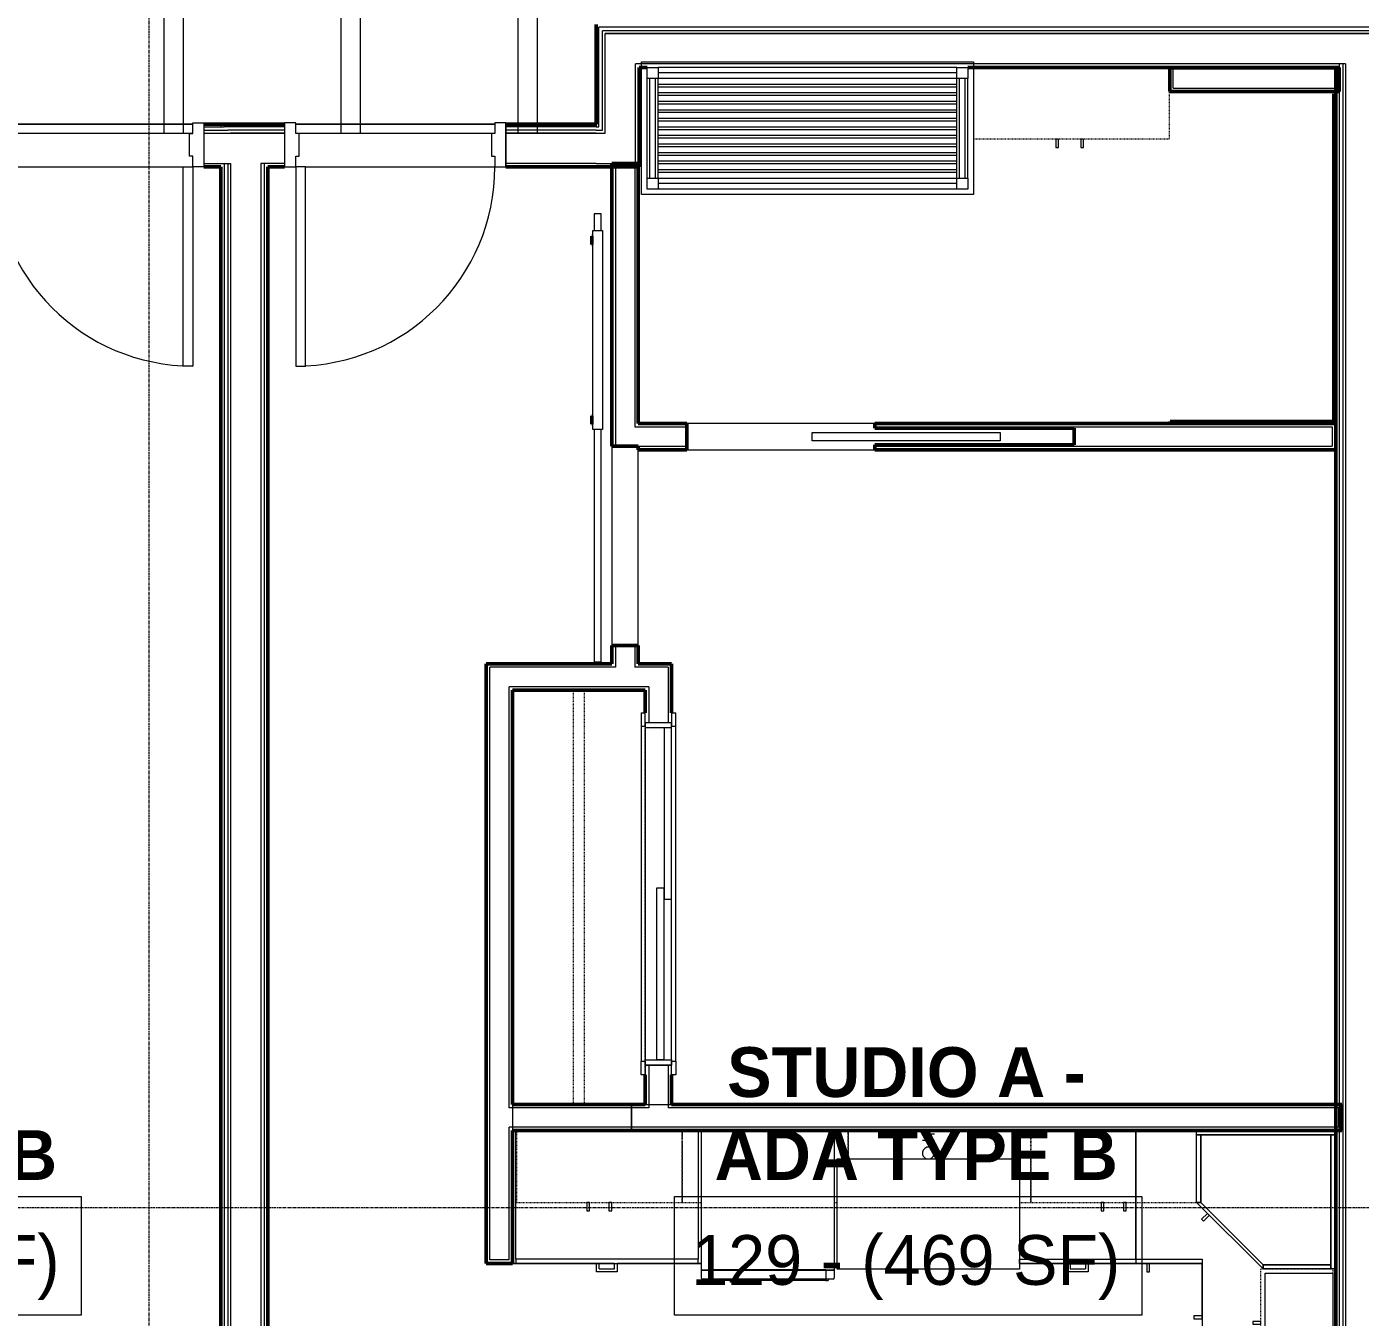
# Model space of a CAD drawing. Header units: inches. Extents: x -4218 to -1830, y 9767 to 12426.
# Drawn here: x -3176.5 to -2935.3, y 10147.4 to 10380.8 of the extents above; entities that cross this region are included whole.
import ezdxf

# ---------------------------------------------------------------- set-up
doc = ezdxf.new("R2010")
doc.units = ezdxf.units.IN
doc.header["$MEASUREMENT"] = 0
doc.linetypes.add('Dash', pattern=[0.25, 0.125, -0.125])
doc.linetypes.add('Grid Line 1_2_', pattern=[0.875, 0.5, -0.125, 0.125, -0.125])
for name, color, linetype, lineweight in [('0-1', 7, 'Continuous', 5), ('0-2', 10, 'Continuous', 9), ('A-AREA-IDEN', 2, 'Continuous', 9), ('A-DOOR-1', 10, 'Continuous', 9), ('A-DOOR-2', 50, 'Continuous', 20), ('A-DOOR-3', 7, 'Continuous', 50), ('A-DOOR-FRAM-1', 10, 'Continuous', 9), ('A-DOOR-FRAM-3', 50, 'Continuous', 20), ('A-FLOR-4', 192, 'Continuous', 9), ('A-WALL-1', 7, 'Continuous', 50), ('A-WALL-2', 250, 'Continuous', 13), ('A-WALL-3', 10, 'Continuous', 9), ('A-WALL-4', 252, 'Continuous', 9), ('A-WALL-5', 253, 'Continuous', 9), ('A-WALL-6', 254, 'Continuous', 9), ('A-WALL-7', 113, 'Continuous', 9), ('I-WALL-1', 7, 'Continuous', 50), ('I-WALL-2', 10, 'Continuous', 9), ('I-WALL-3', 252, 'Continuous', 9), ('I-WALL-4', 253, 'Continuous', 9), ('P-SANR-FIXT-1', 10, 'Continuous', 9), ('P-SANR-FIXT-2', 252, 'Continuous', 9), ('Q-CASE', 31, 'Continuous', 9), ('Q-CASE-1', 252, 'Continuous', 9), ('Q-CASE-2', 10, 'Continuous', 9), ('Q-CASE-3', 253, 'Continuous', 9), ('Q-CASE-4', 252, 'Dash', 9), ('Q-CASE-5', 10, 'Dash', 9), ('Q-CASE-6', 254, 'Dash', 9), ('Q-CASE-7', 253, 'Dash', 9), ('Q-CASE-8', 254, 'Continuous', 9), ('Q-CASE-HDLN-1', 10, 'Dash', 9), ('Q-CASE-HDLN-2', 252, 'Dash', 9), ('Q-CASE-HDLN-3', 253, 'Dash', 9), ('Q-SPCQ-1', 10, 'Continuous', 9), ('S-BEAM', 12, 'Continuous', 9), ('S-GRID-1', 1, 'Grid Line 1_2_', 9)]:
    doc.layers.add(name, color=color, linetype=linetype, lineweight=lineweight)
doc.styles.add('Century Gothic', font='ufonts.com_century-gothic.ttf', dxfattribs={"height": 9})
doc.styles.add('Century Gothic_B', font='GOTHICB.TTF', dxfattribs={"height": 9})

# ---------------------------------------------------------------- blocks, each defined once
blk = doc.blocks.new('SLIDING - FLUSH - 5-0 x 6-8-3203585-BACKGROUND - RCP - 1ST FLOOR')
at = {"layer": 'A-DOOR-1'}
for p, q in [((-32.75, 2.25), (-32.75, 3)), ((-30.25, 3), (-32.75, 3)), ((30.25, 3), (-30.25, 3)), ((-30.25, 3), (-30.25, 2.25)), ((30.25, 2.25), (30.25, 3)), ((30.25, 3), (32.75, 3)), ((32.75, 3), (32.75, 2.25)), ((-32.75, 2.25), (-30.25, 2.25)), ((1, 2.25), (-30, 2.25)), ((-30, 2.25), (-30, 0.88)), ((-30, 0.88), (1, 0.88)), ((30, 0.88), (-1, 0.88)), ((-1, 0.88), (-1, -0.5)), ((1, 2.25), (1, 0.88)), ((30, 0.88), (30, -0.5)), ((32.75, 2.25), (30.25, 2.25)), ((-1, -0.5), (30, -0.5)), ((-32.75, -3.25), (-32.75, -2.5)), ((-30.25, -2.5), (-32.75, -2.5)), ((-32.75, -3.25), (-30.25, -3.25)), ((-30.25, -2.5), (-30.25, -3.25)), ((-30.25, -3.25), (30.25, -3.25)), ((30.25, -2.5), (32.75, -2.5)), ((30.25, -3.25), (30.25, -2.5)), ((32.75, -3.25), (30.25, -3.25)), ((32.75, -2.5), (32.75, -3.25))]:
    blk.add_line(p, q, dxfattribs=at)
at = {"layer": 'A-DOOR-FRAM-1'}
for p, q in [((-30, 2.25), (-31, 2.25)), ((-31, -2.5), (-31, 2.25)), ((-30, 2.25), (-30, -2.5)), ((30, 2.25), (1, 2.25)), ((30, -2.5), (30, 2.25)), ((30, 2.25), (31, 2.25)), ((31, 2.25), (31, -2.5)), ((-31, -2.5), (-30, -2.5)), ((-30, -2.5), (30, -2.5)), ((31, -2.5), (30, -2.5))]:
    blk.add_line(p, q, dxfattribs=at)
blk = doc.blocks.new('BARN - FLUSH - 3-0 x 7-0 BARN DOOR-2961666-BACKGROUND - RCP - 1ST FLOOR')
at = {"layer": 'A-DOOR-1'}
for p, q in [((-57, -4.32), (-60, -4.32)), ((-60, -4.32), (-60, -4.95)), ((-57, -5.82), (-57, -4.07)), ((-57, -4.07), (-21, -4.07)), ((-21, -4.07), (-21, -5.82)), ((21, -4.32), (-21, -4.32)), ((21, -4.95), (21, -4.32)), ((-60, -4.95), (-60, -5.57)), ((-60, -5.57), (-57, -5.57)), ((-21, -5.82), (-57, -5.82)), ((-21, -5.57), (21, -5.57)), ((21, -5.57), (21, -4.95))]:
    blk.add_line(p, q, dxfattribs=at)
at = {"layer": 'A-DOOR-3'}
for p, q in [((-56, -6), (-56, -5.82)), ((-54.5, -6), (-56, -6)), ((-54.5, -5.82), (-54.5, -6)), ((-23.5, -6), (-23.5, -5.82)), ((-22, -6), (-23.5, -6)), ((-22, -5.82), (-22, -6))]:
    blk.add_line(p, q, dxfattribs=at)
blk = doc.blocks.new('OD_CW_Closet - OD_CW_Closet-2503595-BACKGROUND - RCP - 1ST FLOOR')
at = {"layer": 'Q-CASE-HDLN-1'}
for p, q in [((0.74, 13), (75.64, 13)), ((0.74, 11), (75.64, 11)), ((8.8, 0), (68.8, 0))]:
    blk.add_line(p, q, dxfattribs=at)
at = {"layer": 'Q-CASE-HDLN-2'}
for p, q in [((75.64, 24), (0.74, 24)), ((0.74, 24), (0.74, 0)), ((75.64, 0), (75.64, 24)), ((0.74, 0), (6.05, 0)), ((71.55, 0), (75.64, 0))]:
    blk.add_line(p, q, dxfattribs=at)
at = {"layer": 'Q-CASE-HDLN-3'}
for p, q in [((6.05, 0), (7.8, 0)), ((69.8, 0), (71.55, 0))]:
    blk.add_line(p, q, dxfattribs=at)
blk = doc.blocks.new('POCKET - FLUSH - 2-10 x 6-8-2882530-BACKGROUND - RCP - 1ST FLOOR')
at = {"layer": 'A-DOOR-2'}
for p, q in [((-39.67, -0.75), (-39.67, 0.75)), ((-39.67, 0.75), (-5.67, 0.75)), ((-5.67, 0.75), (-5.67, -0.75)), ((-5.67, -0.75), (-39.67, -0.75))]:
    blk.add_line(p, q, dxfattribs=at)
blk = doc.blocks.new('300 Series Wall Hung Cabinet_302 - 33_ X 21_-2750688-BACKGROUND - RCP - 1ST FLOOR')
at = {"layer": 'Q-CASE-4'}
for p, q in [((-16.5, -2.75), (-16.5, -7.47)), ((16.5, -7.36), (16.5, -2.75)), ((16.5, -15.38), (16.5, -7.39)), ((14.5, -15.38), (16.5, -15.38))]:
    blk.add_line(p, q, dxfattribs=at)
at = {"layer": 'Q-CASE-6'}
blk.add_line((16.5, -2.38), (-16.5, -2.38), dxfattribs=at)
at = {"layer": 'Q-CASE-7'}
for p, q in [((-16.5, -2.38), (-16.5, -2.75)), ((16.5, -2.75), (16.5, -2.38))]:
    blk.add_line(p, q, dxfattribs=at)
blk = doc.blocks.new('Base Cabinet 4 Drawer 254 - Base Cabinet 4 Drawer 254 21_-2569778-BACKGROUND - RCP - 1ST FLOOR')
at = {"layer": 'Q-CASE-2'}
for p, q in [((-1.14, 24), (-1.14, 25.5)), ((-1.14, 25.5), (2.61, 25.5)), ((2.11, 25), (-0.64, 25)), ((-0.64, 24), (-0.64, 25)), ((2.11, 24), (2.11, 25)), ((2.61, 25.5), (2.61, 24)), ((-9.76, 24), (11.24, 24)), ((-9.76, 23.25), (-9.76, 24)), ((11.24, 23.25), (-9.76, 23.25)), ((-9.76, 23.25), (-9.76, 0)), ((-1.14, 24), (-0.64, 24)), ((2.61, 24), (2.11, 24)), ((11.24, 24), (11.24, 23.25)), ((11.24, 0), (11.24, 23.25)), ((-9.76, 0), (11.24, 0))]:
    blk.add_line(p, q, dxfattribs=at)
blk = doc.blocks.new('308 - 308 x 27_-2727438-BACKGROUND - RCP - 1ST FLOOR')
at = {"layer": 'Q-CASE'}
for p, q in [((0, -27.38), (-12, -15.38)), ((-12, -15.38), (-11.25, -15.38)), ((-11.25, -15.38), (0, -26.63)), ((0, -26.63), (0, -27.38))]:
    blk.add_line(p, q, dxfattribs=at)
at = {"layer": 'Q-CASE-1'}
for p, q in [((-12, -3.13), (-12, -2.75)), ((-12, -4.64), (-12, -3.13)), ((-12, -3.13), (-11.25, -3.13)), ((12.62, -3.13), (-12, -3.13)), ((-12, -15.38), (-12, -4.72)), ((-11.25, -4.57), (-11.25, -3.13)), ((-11.25, -3.13), (12.25, -3.13)), ((-11.25, -3.13), (-11.25, -4.57)), ((-11.25, -15.38), (-11.25, -4.65)), ((-11.25, -4.65), (-11.25, -15.38)), ((12.25, -3.13), (12.25, -26.63)), ((12.25, -27.38), (12.25, -3.13)), ((12.25, -3.13), (12.62, -3.13)), ((-11.25, -15.38), (-12, -15.38)), ((0, -26.63), (-11.25, -15.38)), ((-10.05, -17.33), (-11.11, -18.39)), ((-11.11, -18.39), (-10.76, -18.73)), ((-10.76, -18.73), (-9.7, -17.67)), ((12.25, -26.63), (0, -26.63)), ((0, -27.38), (0, -26.63)), ((0, -26.63), (12.25, -26.63)), ((12.25, -27.38), (0, -27.38)), ((12.25, -26.63), (12.25, -27.38)), ((12.62, -27.38), (12.25, -27.38))]:
    blk.add_line(p, q, dxfattribs=at)
at = {"layer": 'Q-CASE-3'}
for p, q in [((-12, -2.75), (-12, -2.38)), ((13, -2.38), (13, -3.13)), ((12.62, -3.13), (13, -3.13)), ((13, -3.13), (12.62, -3.13)), ((13, -3.13), (13, -27.38)), ((13, -27.38), (12.62, -27.38))]:
    blk.add_line(p, q, dxfattribs=at)
at = {"layer": 'Q-CASE-8'}
blk.add_line((-12, -2.38), (13, -2.38), dxfattribs=at)
blk = doc.blocks.new('300 Series Wall Hung Cabinet_301 - 12_ x 27_-2528054-BACKGROUND - RCP - 1ST FLOOR')
at = {"layer": 'Q-CASE-1'}
for p, q in [((-3.51, 14.69), (-4, 14.69)), ((-4, 14.69), (-4, 13.19)), ((-3.51, 13.19), (-3.51, 14.69)), ((-5.25, 0.19), (-5.25, 12.44)), ((-5.25, 12.44), (5.25, 12.44)), ((-4, 13.19), (-3.51, 13.19)), ((5.25, 12.44), (5.25, 0.19))]:
    blk.add_line(p, q, dxfattribs=at)
at = {"layer": 'Q-CASE-3'}
blk.add_line((5.25, 0.19), (-5.25, 0.19), dxfattribs=at)
at = {"layer": 'Q-CASE-4'}
for p, q in [((-6, 0.19), (-6, 13.19)), ((-6, 13.19), (6, 13.19)), ((6, 13.19), (6, 0.19))]:
    blk.add_line(p, q, dxfattribs=at)
at = {"layer": 'Q-CASE-7'}
blk.add_line((6, 0.19), (-6, 0.19), dxfattribs=at)
blk = doc.blocks.new('Base Cabinet 3 Drawer 230 - Base Cabinet 3 Drawer 230 33_-2568065-BACKGROUND - RCP - 1ST FLOOR')
at = {"layer": 'Q-CASE-2'}
for p, q in [((-15.76, -23.25), (-15.76, 0)), ((-15.76, 0), (17.24, 0)), ((17.24, 0), (17.24, -23.25)), ((-15.76, -23.25), (-15.76, -24)), ((17.24, -23.25), (-15.76, -23.25)), ((-15.76, -24), (17.24, -24)), ((-0.64, -24), (-1.14, -24)), ((-1.14, -25.5), (-1.14, -24)), ((-0.64, -25), (-0.64, -24)), ((2.11, -25), (2.11, -24)), ((2.11, -24), (2.61, -24)), ((2.61, -24), (2.61, -25.5)), ((17.24, -24), (17.24, -23.25)), ((2.61, -25.5), (-1.14, -25.5)), ((-0.64, -25), (2.11, -25))]:
    blk.add_line(p, q, dxfattribs=at)
blk = doc.blocks.new('Base Cabinet Corner 197 - Base Cabinet Corner 197-2569781-BACKGROUND - RCP - 1ST FLOOR')
at = {"layer": 'Q-CASE-2'}
for p, q in [((0.74, 36), (-23.26, 36)), ((-23.26, 36), (-23.26, 0)), ((0.73, 34), (0.73, 33.51)), ((2.23, 34), (0.73, 34)), ((0.74, 23.25), (0.74, 36)), ((0.74, 24), (0.74, 36)), ((2.23, 33.51), (2.23, 34)), ((0.73, 33.51), (2.23, 33.51)), ((10.73, 25.5), (10.24, 25.5)), ((10.24, 25.5), (10.24, 24)), ((10.73, 24), (10.73, 25.5)), ((12.74, 24), (0.74, 24)), ((0.74, 23.25), (0.74, 24)), ((12.74, 23.25), (0.74, 23.25)), ((10.24, 24), (10.73, 24)), ((12.74, 0), (12.74, 24)), ((-23.26, 0), (12.74, 0))]:
    blk.add_line(p, q, dxfattribs=at)
blk = doc.blocks.new('kitchen_faucet_14143 - kitchen_faucet_14143-V64-BACKGROUND - RCP - 1ST FLOOR')
at = {"layer": 'P-SANR-FIXT-2'}
for p, q in [((2.26, 0.77), (2.26, 1.08)), ((2.26, 0), (2.26, 0.77)), ((2.34, 1.08), (2.34, 1.05)), ((2.34, 1.05), (2.34, 0.54)), ((2.34, 0.54), (2.34, -0.54)), ((3.44, 0.94), (3.44, 1.08)), ((3.44, -0.28), (3.44, 0.94)), ((2.26, -0.77), (2.26, 0)), ((2.26, -1.08), (2.26, -0.77)), ((2.34, -0.54), (2.34, -0.77)), ((2.34, -0.77), (2.34, -1.08)), ((3.44, -1.08), (3.44, -0.28))]:
    blk.add_line(p, q, dxfattribs=at)
at = {"layer": 'P-SANR-FIXT-2', "flags": 128}
blk.add_lwpolyline([(-1.04, 0.64), (-1, 0.62), (-0.96, 0.61), (-0.92, 0.6)], dxfattribs=at)
at = {"layer": 'P-SANR-FIXT-2'}
for start, end in [(120, 164.2961), (105, 120), (15, 105), (0, 15), (345, 0), (195.7039, 345)]:
    blk.add_arc((0, 0), 1.08, start, end, dxfattribs=at)
blk = doc.blocks.new('Stainless Steel Farmhous Kitchen Sink - Stainless Steel Farmhous Kitchen Sink-V57-BACKGROUND - RCP - 1ST FLOOR')
at = {"layer": 'P-SANR-FIXT-1'}
for p, q in [((-33, 22.2), (0, 22.2)), ((-33, 2.25), (-33, 22.2)), ((0, 22.2), (0, 2.25)), ((0, 2.25), (-33, 2.25))]:
    blk.add_line(p, q, dxfattribs=at)
blk = doc.blocks.new('300 Series Wall Hung Cabinet_302 - 30_ X 27_-2569782-BACKGROUND - RCP - 1ST FLOOR')
at = {"layer": 'Q-CASE-1'}
for p, q in [((-1.76, -15.38), (-2.25, -15.38)), ((-2.25, -15.38), (-2.25, -16.87)), ((-2.25, -16.87), (-1.76, -16.87)), ((-1.76, -16.87), (-1.76, -15.38)), ((2.24, -15.38), (1.75, -15.38)), ((1.75, -15.38), (1.75, -16.87)), ((1.75, -16.87), (2.24, -16.87)), ((2.24, -16.87), (2.24, -15.38))]:
    blk.add_line(p, q, dxfattribs=at)
at = {"layer": 'Q-CASE-4'}
for p, q in [((-15, -2.75), (-15, -7.36)), ((15, -4.64), (15, -2.75)), ((15, -15.38), (15, -4.72)), ((-15, -7.39), (-15, -15.38)), ((-15, -15.38), (15, -15.38))]:
    blk.add_line(p, q, dxfattribs=at)
at = {"layer": 'Q-CASE-6'}
blk.add_line((15, -2.38), (-15, -2.38), dxfattribs=at)
at = {"layer": 'Q-CASE-7'}
for p, q in [((-15, -2.38), (-15, -2.75)), ((15, -2.75), (15, -2.38))]:
    blk.add_line(p, q, dxfattribs=at)
blk = doc.blocks.new('300 Series Wall Hung Cabinet_302 - 30_ X 27_-V65-BACKGROUND - RCP - 1ST FLOOR')
at = {"layer": 'Q-CASE-4'}
for p, q in [((-15, -2.75), (-15, -5.08)), ((15, -7.47), (15, -2.75)), ((-15, -5.13), (-15, -15.38)), ((-15, -15.38), (-11.52, -15.38)), ((12.48, -15.38), (13, -15.38))]:
    blk.add_line(p, q, dxfattribs=at)
at = {"layer": 'Q-CASE-6'}
for p, q in [((-11.52, -2.38), (-15, -2.38)), ((15, -2.38), (12.48, -2.38))]:
    blk.add_line(p, q, dxfattribs=at)
at = {"layer": 'Q-CASE-7'}
for p, q in [((-15, -2.38), (-15, -2.75)), ((15, -2.75), (15, -2.38))]:
    blk.add_line(p, q, dxfattribs=at)
blk = doc.blocks.new('300 Series Wall Hung Cabinet_302 - 30_ X 27_-V66-BACKGROUND - RCP - 1ST FLOOR')
at = {"layer": 'Q-CASE-1'}
for p, q in [((-1.76, -15.38), (-2.25, -15.38)), ((-2.25, -15.38), (-2.25, -16.87)), ((-2.25, -16.87), (-1.76, -16.87)), ((-1.76, -16.87), (-1.76, -15.38)), ((2.24, -15.38), (1.75, -15.38)), ((1.75, -15.38), (1.75, -16.87)), ((1.75, -16.87), (2.24, -16.87)), ((2.24, -16.87), (2.24, -15.38))]:
    blk.add_line(p, q, dxfattribs=at)
at = {"layer": 'Q-CASE-4'}
for p, q in [((-15, -2.75), (-15, -15.38)), ((15, -5.08), (15, -2.75)), ((15, -15.38), (15, -5.13)), ((-15, -15.38), (15, -15.38))]:
    blk.add_line(p, q, dxfattribs=at)
at = {"layer": 'Q-CASE-6'}
blk.add_line((15, -2.38), (-15, -2.38), dxfattribs=at)
at = {"layer": 'Q-CASE-7'}
for p, q in [((-15, -2.38), (-15, -2.44)), ((15, -2.75), (15, -2.38)), ((-15, -2.44), (-15, -2.75))]:
    blk.add_line(p, q, dxfattribs=at)
blk = doc.blocks.new('Bath Vanity - Bath Vanity 60_-V102-BACKGROUND - RCP - 1ST FLOOR')
at = {"layer": 'Q-CASE-1'}
for p, q in [((-29.26, 0), (-29.26, 1)), ((30.74, 1), (30.74, 0.38)), ((30.74, 0.38), (30.74, 0)), ((30.74, 0), (-29.26, 0))]:
    blk.add_line(p, q, dxfattribs=at)
at = {"layer": 'Q-CASE-2'}
for p, q in [((-29.26, 1), (-29.26, 24)), ((-29.26, 24), (30.74, 24)), ((-28.26, 21), (-28.26, 23)), ((-28.26, 23), (-26.26, 23)), ((-26.26, 23), (27.74, 23)), ((-26.26, 23), (-26.26, 21)), ((-26.26, 22), (27.74, 22)), ((27.74, 21), (27.74, 23)), ((27.74, 23), (29.74, 23)), ((29.74, 23), (29.74, 21)), ((30.74, 24), (30.74, 1)), ((-28.26, 21), (-28.26, 3)), ((-26.26, 21), (-28.26, 21)), ((-27.76, 21), (-27.76, 3)), ((-26.76, 21), (-26.76, 3)), ((27.74, 21), (-26.26, 21)), ((-26.26, 21), (-26.26, 3)), ((-26.26, 20), (27.74, 20)), ((27.74, 19.45), (-26.26, 19.45)), ((27.74, 21), (27.74, 3)), ((29.74, 21), (27.74, 21)), ((28.24, 21), (28.24, 3)), ((29.24, 21), (29.24, 3)), ((29.74, 21), (29.74, 3)), ((-26.26, 18.45), (27.74, 18.45)), ((27.74, 17.91), (-26.26, 17.91)), ((-26.26, 16.91), (27.74, 16.91)), ((27.74, 16.36), (-26.26, 16.36)), ((-26.26, 15.36), (27.74, 15.36)), ((27.74, 14.82), (-26.26, 14.82)), ((-26.26, 13.82), (27.74, 13.82)), ((27.74, 13.27), (-26.26, 13.27)), ((-26.26, 12.27), (27.74, 12.27)), ((27.74, 11.73), (-26.26, 11.73)), ((-26.26, 10.73), (27.74, 10.73)), ((27.74, 10.18), (-26.26, 10.18)), ((-26.26, 9.18), (27.74, 9.18)), ((27.74, 8.64), (-26.26, 8.64)), ((-26.26, 7.64), (27.74, 7.64)), ((27.74, 7.09), (-26.26, 7.09)), ((-26.26, 6.09), (27.74, 6.09)), ((27.74, 5.55), (-26.26, 5.55)), ((-28.26, 1), (-28.26, 3)), ((-28.26, 3), (-26.26, 3)), ((-26.26, 4.55), (27.74, 4.55)), ((27.74, 4), (-26.26, 4)), ((-26.26, 3), (27.74, 3)), ((-26.26, 3), (-26.26, 1)), ((27.74, 1), (27.74, 3)), ((27.74, 3), (29.74, 3)), ((29.74, 3), (29.74, 1)), ((-26.26, 1), (-28.26, 1)), ((-26.26, 2), (27.74, 2)), ((-26.26, 1), (27.74, 1)), ((29.74, 1), (27.74, 1))]:
    blk.add_line(p, q, dxfattribs=at)
blk = doc.blocks.new('300 Series Wall Hung Cabinet_326 - 36_-V97-BACKGROUND - RCP - 1ST FLOOR')
at = {"layer": 'Q-CASE-2'}
for p, q in [((-2.01, 14.69), (-2.5, 14.69)), ((-2.5, 14.69), (-2.5, 13.19)), ((-2.01, 13.19), (-2.01, 14.69)), ((2.49, 14.69), (2, 14.69)), ((2, 14.69), (2, 13.19)), ((2.49, 13.19), (2.49, 14.69)), ((-2.5, 13.19), (-2.01, 13.19)), ((2, 13.19), (2.49, 13.19))]:
    blk.add_line(p, q, dxfattribs=at)
at = {"layer": 'Q-CASE-4'}
blk.add_line((17.37, 0.19), (-18, 0.19), dxfattribs=at)
at = {"layer": 'Q-CASE-5'}
for p, q in [((-18, 0.19), (-18, 13.19)), ((-18, 13.19), (17.37, 13.19))]:
    blk.add_line(p, q, dxfattribs=at)
blk = doc.blocks.new('CTR - 1st Phase - Unit Layouts_rvt-1-BACKGROUND - RCP - 1ST FLOOR')
at = {"layer": 'A-WALL-1'}
for p, q in [((-2969.77, 10373.16), (-2969.77, 10373.41)), ((-2969.77, 10373.41), (-2939.15, 10373.41)), ((-2939.15, 10373.41), (-2939.15, 10373.16)), ((-2969.77, 10369.66), (-2969.77, 10373.16)), ((-2939.15, 10373.16), (-2939.15, 10369.66)), ((-2969.77, 10369.04), (-2969.77, 10369.66)), ((-2939.15, 10369.04), (-2969.77, 10369.04)), ((-2940.11, 10369.04), (-2939.74, 10369.04)), ((-2940.11, 10309.41), (-2940.11, 10368.66)), ((-2939.74, 10369.04), (-2939.74, 10309.04)), ((-2939.15, 10369.66), (-2939.15, 10369.04)), ((-3070.65, 10304.91), (-3070.65, 10356.04)), ((-3070.65, 10356.04), (-3070.03, 10356.04)), ((-3070.03, 10356.04), (-3066.53, 10356.04)), ((-3066.53, 10356.04), (-3065.9, 10356.04)), ((-3065.9, 10356.04), (-3065.9, 10309.04)), ((-3065.9, 10309.04), (-3057.1, 10309.04)), ((-3057.1, 10309.04), (-3057.1, 10304.29)), ((-3023.1, 10308.16), (-3023.1, 10309.04)), ((-3023.1, 10309.04), (-2939.77, 10309.04)), ((-2987.1, 10308.16), (-3023.1, 10308.16)), ((-2987.1, 10305.16), (-2987.1, 10308.16)), ((-2969.74, 10309.41), (-2940.11, 10309.41)), ((-2969.74, 10309.04), (-2969.74, 10309.41)), ((-2940.11, 10309.04), (-2969.74, 10309.04)), ((-2939.74, 10309.04), (-2940.11, 10309.04)), ((-2939.77, 10309.04), (-2939.77, 10308.41)), ((-2939.77, 10308.41), (-2939.77, 10304.91)), ((-3065.9, 10304.91), (-3070.65, 10304.91)), ((-3065.9, 10304.29), (-3065.9, 10304.91)), ((-3057.1, 10304.29), (-3065.9, 10304.29)), ((-3023.1, 10304.29), (-3023.1, 10305.16)), ((-3023.1, 10305.16), (-2987.1, 10305.16)), ((-2939.77, 10304.29), (-3023.1, 10304.29)), ((-2939.77, 10304.91), (-2939.77, 10304.29)), ((-3070.65, 10265.57), (-3070.65, 10268.91)), ((-3070.65, 10268.91), (-3065.9, 10268.91)), ((-3065.9, 10268.91), (-3065.9, 10265.57)), ((-3093.36, 10157.16), (-3093.36, 10265.57)), ((-3093.36, 10265.57), (-3092.74, 10265.57)), ((-3092.74, 10265.57), (-3088.61, 10265.57)), ((-3088.61, 10265.57), (-3070.65, 10265.57)), ((-3065.9, 10265.57), (-3064.61, 10265.57)), ((-3064.61, 10265.57), (-3060.49, 10265.57)), ((-3060.49, 10265.57), (-3059.86, 10265.57)), ((-3059.86, 10265.57), (-3059.86, 10256.73)), ((-3088.61, 10260.82), (-3088.61, 10185.91)), ((-3064.61, 10260.82), (-3088.61, 10260.82)), ((-3064.61, 10256.73), (-3064.61, 10260.82)), ((-3064.61, 10185.91), (-3064.61, 10191.23)), ((-3059.86, 10191.23), (-3059.86, 10185.91)), ((-3088.61, 10185.91), (-3064.61, 10185.91)), ((-3059.86, 10185.91), (-2938.68, 10185.91)), ((-2938.68, 10185.91), (-2938.68, 10185.29)), ((-2938.68, 10185.29), (-2938.68, 10181.79)), ((-2938.68, 10181.16), (-3088.61, 10181.16)), ((-3088.61, 10181.16), (-3088.61, 10157.16)), ((-2938.68, 10181.79), (-2938.68, 10181.16)), ((-3092.74, 10157.16), (-3093.36, 10157.16)), ((-3089.24, 10157.16), (-3092.74, 10157.16)), ((-3088.61, 10157.16), (-3089.24, 10157.16))]:
    blk.add_line(p, q, dxfattribs=at)
at = {"layer": 'A-WALL-2'}
for p, q in [((-2969.15, 10373.16), (-2969.77, 10373.16)), ((-2969.77, 10373.16), (-2969.15, 10373.16)), ((-2969.15, 10369.66), (-2969.15, 10373.16)), ((-2969.15, 10373.16), (-2939.77, 10373.16)), ((-2939.77, 10373.16), (-2939.77, 10369.66)), ((-2939.15, 10373.16), (-2939.77, 10373.16)), ((-2939.77, 10373.16), (-2939.15, 10373.16)), ((-2969.15, 10369.66), (-2939.77, 10369.66)), ((-3070.03, 10355.41), (-3070.03, 10304.91)), ((-3070.03, 10355.41), (-3066.53, 10355.41)), ((-3066.53, 10355.41), (-3066.53, 10308.41)), ((-3066.53, 10308.41), (-3065.9, 10308.41)), ((-3065.9, 10308.41), (-3057.1, 10308.41)), ((-3023.1, 10308.41), (-2940.4, 10308.41)), ((-2940.4, 10308.41), (-2940.4, 10304.91)), ((-3065.9, 10304.91), (-3057.1, 10304.91)), ((-3023.1, 10304.91), (-2940.4, 10304.91)), ((-3070.03, 10268.91), (-3070.03, 10265.57)), ((-3066.53, 10268.91), (-3066.53, 10265.57)), ((-3092.74, 10157.79), (-3092.74, 10264.94)), ((-3089.24, 10264.94), (-3092.74, 10264.94)), ((-3088.61, 10264.94), (-3089.24, 10264.94)), ((-3070.03, 10264.94), (-3088.61, 10264.94)), ((-3070.03, 10265.57), (-3070.03, 10264.94)), ((-3066.53, 10265.57), (-3066.53, 10264.94)), ((-3064.61, 10264.94), (-3066.53, 10264.94)), ((-3063.99, 10264.94), (-3064.61, 10264.94)), ((-3060.49, 10264.94), (-3063.99, 10264.94)), ((-3060.49, 10264.94), (-3060.49, 10254.98)), ((-3089.24, 10185.29), (-3089.24, 10261.44)), ((-3088.61, 10261.44), (-3089.24, 10261.44)), ((-3064.61, 10261.44), (-3088.61, 10261.44)), ((-3063.99, 10261.44), (-3064.61, 10261.44)), ((-3063.99, 10261.44), (-3063.99, 10254.98)), ((-3063.99, 10192.98), (-3063.99, 10185.91)), ((-3060.49, 10192.98), (-3060.49, 10185.91)), ((-3088.61, 10185.29), (-3089.24, 10185.29)), ((-3063.99, 10185.29), (-3088.61, 10185.29)), ((-3063.99, 10185.91), (-3063.99, 10185.29)), ((-3060.49, 10185.91), (-3060.49, 10185.29)), ((-2939.3, 10185.29), (-3060.49, 10185.29)), ((-2939.3, 10185.29), (-2939.3, 10181.79)), ((-3088.61, 10181.79), (-3089.24, 10181.79)), ((-3089.24, 10157.79), (-3089.24, 10181.79)), ((-2939.3, 10181.79), (-3088.61, 10181.79)), ((-3089.24, 10157.79), (-3092.74, 10157.79))]:
    blk.add_line(p, q, dxfattribs=at)
at = {"layer": 'A-WALL-3'}
for p, q in [((-3023.1, 10309.04), (-3057.1, 10309.04)), ((-3070.65, 10304.91), (-3070.65, 10268.91)), ((-3065.9, 10268.91), (-3065.9, 10304.29)), ((-3057.1, 10304.29), (-3023.1, 10304.29))]:
    blk.add_line(p, q, dxfattribs=at)
at = {"layer": 'A-WALL-4'}
for p, q in [((-2969.77, 10373.41), (-2969.77, 10369.04)), ((-3057.1, 10304.29), (-3057.1, 10309.04)), ((-3023.1, 10309.04), (-3023.1, 10308.16)), ((-3023.1, 10308.16), (-2987.1, 10308.16)), ((-2987.1, 10308.16), (-2987.1, 10305.16)), ((-3070.65, 10304.91), (-3065.9, 10304.91)), ((-3065.9, 10304.29), (-3065.9, 10304.91)), ((-2987.1, 10305.16), (-3023.1, 10305.16)), ((-3023.1, 10305.16), (-3023.1, 10304.29)), ((-3065.9, 10268.91), (-3070.65, 10268.91)), ((-3088.61, 10185.91), (-3067.13, 10185.91)), ((-3067.13, 10185.91), (-3064.61, 10185.91)), ((-3067.13, 10181.16), (-3067.13, 10185.91)), ((-3067.13, 10185.91), (-3067.13, 10181.16)), ((-3059.86, 10185.91), (-2939.77, 10185.91)), ((-2939.77, 10181.16), (-2939.93, 10181.16))]:
    blk.add_line(p, q, dxfattribs=at)
at = {"layer": 'A-WALL-5'}
for p, q in [((-2969.77, 10373.41), (-2939.77, 10373.41)), ((-2939.77, 10369.04), (-2969.74, 10369.04)), ((-2939.15, 10369.04), (-2939.74, 10369.04)), ((-3064.61, 10254.98), (-3059.86, 10254.98)), ((-3064.61, 10192.98), (-3059.86, 10192.98)), ((-3088.61, 10185.91), (-3088.61, 10181.16)), ((-3064.61, 10185.91), (-3059.86, 10185.91)), ((-2939.77, 10185.91), (-2938.68, 10185.91)), ((-2938.68, 10181.16), (-2938.68, 10185.91)), ((-2938.68, 10181.16), (-2939.77, 10181.16))]:
    blk.add_line(p, q, dxfattribs=at)
at = {"layer": 'A-WALL-6'}
for p, q in [((-2939.77, 10373.41), (-2939.15, 10373.41)), ((-2939.15, 10373.41), (-2939.15, 10369.04)), ((-3067.13, 10181.16), (-3088.61, 10181.16)), ((-3054.44, 10181.16), (-3067.13, 10181.16)), ((-2964.93, 10181.16), (-3030.44, 10181.16)), ((-2939.93, 10181.16), (-2964.93, 10181.16))]:
    blk.add_line(p, q, dxfattribs=at)
at = {"layer": 'A-WALL-7'}
for p, q in [((-3054.44, 10181.16), (-3088.61, 10181.16)), ((-3088.61, 10181.16), (-3088.61, 10157.66)), ((-3088.61, 10157.66), (-3088.61, 10181.16)), ((-3088.61, 10181.16), (-3054.44, 10181.16)), ((-2939.93, 10181.16), (-3030.44, 10181.16)), ((-3030.44, 10181.16), (-2939.93, 10181.16)), ((-2939.93, 10099.28), (-2939.93, 10181.16)), ((-2939.93, 10181.16), (-2939.93, 10099.28)), ((-3088.61, 10157.66), (-3088.61, 10157.16)), ((-3088.61, 10157.16), (-3088.61, 10157.66)), ((-3088.61, 10157.16), (-3087.93, 10157.16)), ((-3087.93, 10157.16), (-3088.61, 10157.16)), ((-3087.93, 10157.16), (-3073.43, 10157.16)), ((-3073.43, 10157.16), (-3087.93, 10157.16)), ((-3073.43, 10157.16), (-3072.93, 10157.16)), ((-3072.93, 10157.16), (-3070.17, 10157.16)), ((-3070.17, 10157.16), (-3072.93, 10157.16)), ((-3070.17, 10157.16), (-3069.68, 10157.16)), ((-3069.68, 10157.16), (-3054.44, 10157.16)), ((-3054.44, 10157.16), (-3069.68, 10157.16)), ((-3030.44, 10157.16), (-3029.93, 10157.16)), ((-3029.93, 10157.16), (-3030.44, 10157.16)), ((-2996.93, 10157.16), (-2988.3, 10157.16)), ((-2988.3, 10157.16), (-2996.93, 10157.16)), ((-2988.3, 10157.16), (-2987.8, 10157.16)), ((-2987.8, 10157.16), (-2985.05, 10157.16)), ((-2985.05, 10157.16), (-2987.8, 10157.16)), ((-2985.05, 10157.16), (-2984.55, 10157.16)), ((-2984.55, 10157.16), (-2973.91, 10157.16)), ((-2973.91, 10157.16), (-2984.55, 10157.16)), ((-2973.91, 10157.16), (-2973.43, 10157.16)), ((-2973.43, 10157.16), (-2963.93, 10157.16)), ((-2963.93, 10157.16), (-2973.43, 10157.16)), ((-2963.93, 10157.16), (-2963.93, 10147.65)), ((-2963.93, 10147.65), (-2963.93, 10157.16))]:
    blk.add_line(p, q, dxfattribs=at)
at = {"layer": 'Q-SPCQ-1'}
for p, q in [((-3054.44, 10181.16), (-3030.44, 10181.16)), ((-3054.44, 10156.11), (-3054.44, 10181.16)), ((-3030.44, 10181.16), (-3030.44, 10156.11)), ((-3054.44, 10155.91), (-3054.44, 10156.11)), ((-3054.44, 10155.91), (-3030.44, 10155.91)), ((-3054.44, 10154.49), (-3054.44, 10155.91)), ((-3030.64, 10155.91), (-3054.24, 10155.91)), ((-3030.64, 10154.29), (-3054.24, 10154.29)), ((-3053.35, 10154.29), (-3053.35, 10154.04)), ((-3053.35, 10154.04), (-3052.91, 10154.04)), ((-3052.91, 10156.04), (-3031.97, 10156.04)), ((-3052.91, 10154.04), (-3052.91, 10156.04)), ((-3031.97, 10154.04), (-3052.91, 10154.04)), ((-3049.2, 10154.04), (-3048.06, 10154.04)), ((-3049.2, 10153.79), (-3049.2, 10154.04)), ((-3048.06, 10153.79), (-3049.2, 10153.79)), ((-3048.06, 10154.04), (-3048.06, 10153.79)), ((-3031.97, 10156.04), (-3031.97, 10154.04)), ((-3031.97, 10154.04), (-3031.53, 10154.04)), ((-3031.53, 10154.29), (-3031.53, 10154.04)), ((-3030.44, 10156.11), (-3030.44, 10155.91)), ((-3030.44, 10155.91), (-3030.44, 10154.49))]:
    blk.add_line(p, q, dxfattribs=at)
for centre, start, end in [((-3054.24, 10156.11), 180, 270), ((-3054.24, 10154.49), 180, 270), ((-3054.24, 10154.49), 180, 210), ((-3054.24, 10154.49), 240, 270), ((-3030.64, 10156.11), 270, 0), ((-3030.64, 10154.49), 270, 0)]:
    blk.add_arc(centre, 0.197, start, end, dxfattribs=at)
at = {"layer": '0-2'}
for name, p, rotation in [('Bath Vanity - Bath Vanity 60_-V102-BACKGROUND - RCP - 1ST FLOOR', (-3034.54, 10374.41), 180), ('300 Series Wall Hung Cabinet_326 - 36_-V97-BACKGROUND - RCP - 1ST FLOOR', (-2987.9, 10373.6), 180), ('BARN - FLUSH - 3-0 x 7-0 BARN DOOR-2961666-BACKGROUND - RCP - 1ST FLOOR', (-3068.28, 10286.91), 270.0000000000141), ('POCKET - FLUSH - 2-10 x 6-8-2882530-BACKGROUND - RCP - 1ST FLOOR', (-3040.1, 10306.66), 180), ('OD_CW_Closet - OD_CW_Closet-2503595-BACKGROUND - RCP - 1ST FLOOR', (-3064.61, 10185.18), 90.00000000000169), ('SLIDING - FLUSH - 5-0 x 6-8-3203585-BACKGROUND - RCP - 1ST FLOOR', (-3062.11, 10223.98), 270.0000000000203), ('kitchen_faucet_14143 - kitchen_faucet_14143-V64-BACKGROUND - RCP - 1ST FLOOR', (-3013.43, 10177.11), 90.00000000001607), ('Base Cabinet 4 Drawer 254 - Base Cabinet 4 Drawer 254 21_-2569778-BACKGROUND - RCP - 1ST FLOOR', (-2985.69, 10181.16), 180), ('Base Cabinet Corner 197 - Base Cabinet Corner 197-2569781-BACKGROUND - RCP - 1ST FLOOR', (-2963.19, 10181.16), 180), ('Stainless Steel Farmhous Kitchen Sink - Stainless Steel Farmhous Kitchen Sink-V57-BACKGROUND - RCP - 1ST FLOOR', (-3029.93, 10178.31), 180), ('300 Series Wall Hung Cabinet_301 - 12_ x 27_-2528054-BACKGROUND - RCP - 1ST FLOOR', (-2940.11, 10150.16), 89.99999999999774)]:
    blk.add_blockref(name, p, dxfattribs=dict(at, rotation=rotation))
for name, p in [('Base Cabinet 3 Drawer 230 - Base Cabinet 3 Drawer 230 33_-2568065-BACKGROUND - RCP - 1ST FLOOR', (-3072.29, 10181.16)), ('300 Series Wall Hung Cabinet_302 - 30_ X 27_-V66-BACKGROUND - RCP - 1ST FLOOR', (-3072.93, 10183.54)), ('300 Series Wall Hung Cabinet_302 - 30_ X 27_-V65-BACKGROUND - RCP - 1ST FLOOR', (-3042.93, 10183.54)), ('300 Series Wall Hung Cabinet_302 - 33_ X 21_-2750688-BACKGROUND - RCP - 1ST FLOOR', (-3011.43, 10183.54)), ('300 Series Wall Hung Cabinet_302 - 30_ X 27_-2569782-BACKGROUND - RCP - 1ST FLOOR', (-2979.93, 10183.54)), ('308 - 308 x 27_-2727438-BACKGROUND - RCP - 1ST FLOOR', (-2952.93, 10183.54))]:
    blk.add_blockref(name, p, dxfattribs=at)
blk = doc.blocks.new('HOLLOW METAL - UNIT DOOR-2191979-BACKGROUND - RCP - 1ST FLOOR')
at = {"layer": 'A-DOOR-1'}
blk.add_arc((18, 4.125), 36, 90, 180, dxfattribs=at)
at = {"layer": 'A-DOOR-2'}
for p, q in [((18, 40.125), (16.25, 40.125)), ((16.25, 40.125), (16.25, 4.125)), ((18, 4.125), (18, 40.125)), ((16.25, 4.125), (18, 4.125))]:
    blk.add_line(p, q, dxfattribs=at)
at = {"layer": 'A-DOOR-FRAM-3'}
for p, q in [((-18, 4.125), (-20, 4.125)), ((-20, 4.125), (-20, -3.875)), ((-18, 2.1875), (-18, 4.125)), ((18, 4.125), (18, 2.1875)), ((20, 4.125), (18, 4.125)), ((20, -3.875), (20, 4.125)), ((-17.375, 2.1875), (-18, 2.1875)), ((-17.375, -1.9375), (-17.375, 2.1875)), ((18, 2.1875), (17.375, 2.1875)), ((17.375, 2.1875), (17.375, -1.9375)), ((-18, -3.875), (-18, -1.9375)), ((-18, -1.9375), (-17.375, -1.9375)), ((17.375, -1.9375), (18, -1.9375)), ((18, -1.9375), (18, -3.875)), ((-20, -3.875), (-18, -3.875)), ((18, -3.875), (20, -3.875))]:
    blk.add_line(p, q, dxfattribs=at)
blk = doc.blocks.new('HOLLOW METAL - UNIT DOOR-2191980-BACKGROUND - RCP - 1ST FLOOR')
at = {"layer": 'A-DOOR-1'}
blk.add_arc((18, -4.125), 36, 180, 270, dxfattribs=at)
at = {"layer": 'A-DOOR-2'}
for p, q in [((16.25, -4.125), (18, -4.125)), ((16.25, -40.125), (16.25, -4.125)), ((18, -4.125), (18, -40.125)), ((18, -40.125), (16.25, -40.125))]:
    blk.add_line(p, q, dxfattribs=at)
at = {"layer": 'A-DOOR-FRAM-3'}
for p, q in [((-20, 3.875), (-18, 3.875)), ((-20, -4.125), (-20, 3.875)), ((-18, 3.875), (-18, 1.9375)), ((18, 3.875), (20, 3.875)), ((18, 1.9375), (18, 3.875)), ((20, 3.875), (20, -4.125)), ((-18, 1.9375), (-17.375, 1.9375)), ((-17.375, 1.9375), (-17.375, -2.1875)), ((17.375, 1.9375), (18, 1.9375)), ((17.375, -2.1875), (17.375, 1.9375)), ((-18, -2.1875), (-18, -4.125)), ((-17.375, -2.1875), (-18, -2.1875)), ((18, -2.1875), (17.375, -2.1875)), ((18, -4.125), (18, -2.1875)), ((-18, -4.125), (-20, -4.125)), ((20, -4.125), (18, -4.125))]:
    blk.add_line(p, q, dxfattribs=at)
blk = doc.blocks.new('CTR - 1st Phase - Common Walls_rvt-1-BACKGROUND - RCP - 1ST FLOOR')
at = {"layer": 'A-WALL-2'}
for p, q in [((-3072.37, 10380.66), (-3073, 10380.66)), ((-3073, 10362.66), (-3073, 10380.66)), ((-3065.75, 10380.66), (-3072.37, 10380.66)), ((-2805.27, 10380.66), (-3065.75, 10380.66)), ((-3071.87, 10380.04), (-3072.37, 10380.04)), ((-3072.37, 10362.04), (-3072.37, 10380.04)), ((-3065.75, 10380.04), (-3071.87, 10380.04)), ((-3066.37, 10379.54), (-3071.87, 10379.54)), ((-3071.87, 10361.54), (-3071.87, 10379.54)), ((-3065.75, 10379.54), (-3066.37, 10379.54)), ((-2805.27, 10380.04), (-3065.75, 10380.04)), ((-2805.27, 10379.54), (-3065.75, 10379.54)), ((-3065.75, 10374.04), (-3066.37, 10374.04)), ((-3066.37, 10356.04), (-3066.37, 10374.04)), ((-2939.15, 10374.04), (-3065.75, 10374.04)), ((-2939.15, 10374.04), (-2939.15, 10373.41)), ((-2938.52, 10374.04), (-2939.15, 10374.04)), ((-2938.52, 10374.04), (-2939.15, 10374.04)), ((-2939.15, 10373.41), (-2939.15, 10018.09)), ((-2938.02, 10374.04), (-2938.52, 10374.04)), ((-2938.52, 10374.04), (-2938.52, 10373.41)), ((-2938.02, 10374.04), (-2938.52, 10374.04)), ((-2938.52, 10373.41), (-2938.52, 10018.09)), ((-2938.02, 10374.04), (-2938.02, 10373.41)), ((-2938.02, 10373.41), (-2938.02, 10018.09)), ((-3144.42, 10362.66), (-3141.37, 10362.66)), ((-3144.42, 10362.04), (-3141.37, 10362.04)), ((-3144.42, 10361.54), (-3141.37, 10361.54)), ((-3141.37, 10363.16), (-3141.37, 10362.66)), ((-3141.37, 10362.66), (-3140.75, 10362.66)), ((-3141.37, 10362.04), (-3140.75, 10362.04)), ((-3141.37, 10361.54), (-3140.12, 10361.54)), ((-3140.75, 10363.16), (-3140.75, 10362.66)), ((-3140.75, 10363.16), (-3140.75, 10362.66)), ((-3140.12, 10362.66), (-3140.75, 10362.66)), ((-3140.75, 10362.04), (-3140.12, 10362.04)), ((-3139.62, 10362.66), (-3140.12, 10362.66)), ((-3139.62, 10362.04), (-3140.12, 10362.04)), ((-3140.12, 10361.54), (-3139.62, 10361.54)), ((-3132.87, 10362.66), (-3139.62, 10362.66)), ((-3132.87, 10362.04), (-3139.62, 10362.04)), ((-3134.12, 10361.54), (-3139.62, 10361.54)), ((-3132.87, 10361.54), (-3134.12, 10361.54)), ((-3129.82, 10362.66), (-3132.87, 10362.66)), ((-3129.82, 10362.04), (-3132.87, 10362.04)), ((-3129.82, 10361.54), (-3132.87, 10361.54)), ((-3073.5, 10362.66), (-3089.82, 10362.66)), ((-3073.5, 10362.04), (-3089.82, 10362.04)), ((-3073.5, 10361.54), (-3089.82, 10361.54)), ((-3073.5, 10363.16), (-3073.5, 10362.66)), ((-3073.5, 10362.66), (-3073, 10362.66)), ((-3073.5, 10362.04), (-3073, 10362.04)), ((-3073.5, 10361.54), (-3072.37, 10361.54)), ((-3073, 10362.04), (-3072.37, 10362.04)), ((-3072.37, 10361.54), (-3071.87, 10361.54)), ((-3144.42, 10356.04), (-3141.37, 10356.04)), ((-3141.37, 10356.04), (-3140.75, 10356.04)), ((-3140.75, 10356.04), (-3140.75, 10018.09)), ((-3140.75, 10356.04), (-3140.12, 10356.04)), ((-3140.12, 10356.04), (-3140.12, 10018.09)), ((-3140.12, 10356.04), (-3139.62, 10356.04)), ((-3139.62, 10356.04), (-3139.62, 10018.09)), ((-3134.12, 10356.04), (-3134.12, 10018.09)), ((-3133.5, 10356.04), (-3134.12, 10356.04)), ((-3133.5, 10356.04), (-3133.5, 10018.09)), ((-3132.87, 10356.04), (-3133.5, 10356.04)), ((-3129.82, 10356.04), (-3132.87, 10356.04)), ((-3073.5, 10356.04), (-3089.82, 10356.04)), ((-3073.5, 10356.04), (-3071.87, 10356.04)), ((-3071.87, 10356.04), (-3066.37, 10356.04))]:
    blk.add_line(p, q, dxfattribs=at)
at = {"layer": 'I-WALL-1'}
for p, q in [((-3073.5, 10363.16), (-3073.5, 10381.16)), ((-3064.27, 10373.41), (-3065.75, 10373.41)), ((-3065.75, 10373.41), (-3065.75, 10355.41)), ((-2939.77, 10373.41), (-3006.27, 10373.41)), ((-2939.77, 10018.09), (-2939.77, 10373.41)), ((-3144.42, 10363.16), (-3141.37, 10363.16)), ((-3141.37, 10363.16), (-3140.75, 10363.16)), ((-3140.75, 10363.16), (-3132.87, 10363.16)), ((-3132.87, 10363.16), (-3129.82, 10363.16)), ((-3089.82, 10363.16), (-3073.5, 10363.16)), ((-3141.37, 10355.41), (-3144.42, 10355.41)), ((-3141.37, 10018.09), (-3141.37, 10355.41)), ((-3132.87, 10355.41), (-3132.87, 10018.09)), ((-3129.82, 10355.41), (-3132.87, 10355.41)), ((-3073.5, 10355.41), (-3089.82, 10355.41)), ((-3066.37, 10355.41), (-3073.5, 10355.41)), ((-3065.75, 10355.41), (-3066.37, 10355.41))]:
    blk.add_line(p, q, dxfattribs=at)
at = {"layer": 'I-WALL-2'}
for p, q in [((-3146.42, 10363.16), (-3182.42, 10363.16)), ((-3091.82, 10363.16), (-3127.82, 10363.16)), ((-3182.42, 10355.41), (-3148.17, 10355.41)), ((-3126.07, 10355.41), (-3091.82, 10355.41))]:
    blk.add_line(p, q, dxfattribs=at)
at = {"layer": 'I-WALL-3'}
for p, q in [((-3073.5, 10363.16), (-3073.5, 10381.16)), ((-3182.42, 10363.16), (-3146.42, 10363.16)), ((-3144.42, 10363.16), (-3141.37, 10363.16)), ((-3132.87, 10363.16), (-3141.37, 10363.16)), ((-3132.87, 10363.16), (-3129.82, 10363.16)), ((-3127.82, 10363.16), (-3091.82, 10363.16)), ((-3089.82, 10363.16), (-3073.5, 10363.16))]:
    blk.add_line(p, q, dxfattribs=at)
at = {"layer": 'I-WALL-4'}
blk.add_line((-3089.82, 10363.16), (-3089.82, 10355.41), dxfattribs=at)
at = {"layer": '0-2'}
blk.add_blockref('HOLLOW METAL - UNIT DOOR-2191980-BACKGROUND - RCP - 1ST FLOOR', (-3164.42, 10359.54), dxfattribs=at)
at = {"layer": '0-2', "rotation": 180}
blk.add_blockref('HOLLOW METAL - UNIT DOOR-2191979-BACKGROUND - RCP - 1ST FLOOR', (-3109.82, 10359.54), dxfattribs=at)
blk = doc.blocks.new('Dimension Lumber - LVL - 3_5X5_5-V279-BACKGROUND - RCP - 1ST FLOOR')
at = {"layer": 'S-BEAM'}
for p, q in [((-54.25, 1.75), (-54.01, 1.75)), ((9.6, 1.75), (12.54, 1.75)), ((14.92, 1.75), (16.78, 1.75)), ((19.16, 1.75), (20.91, 1.75)), ((23.29, 1.75), (52.63, 1.75)), ((52.63, 1.75), (54.25, 1.75)), ((-34.9, -1.75), (-34.62, -1.75)), ((-34.62, -1.75), (12.54, -1.75)), ((14.92, -1.75), (16.78, -1.75)), ((19.16, -1.75), (20.91, -1.75)), ((23.29, -1.75), (52.63, -1.75)), ((52.63, -1.75), (54.25, -1.75))]:
    blk.add_line(p, q, dxfattribs=at)
blk = doc.blocks.new('Dimension Lumber - LVL - 3_5X5_5-V280-BACKGROUND - RCP - 1ST FLOOR')
at = {"layer": 'S-BEAM'}
for p, q in [((-45.37, 1.75), (-45.1, 1.75)), ((-45.1, 1.75), (2.07, 1.75)), ((4.44, 1.75), (6.31, 1.75)), ((8.68, 1.75), (10.44, 1.75)), ((12.81, 1.75), (42.15, 1.75)), ((42.15, 1.75), (43.78, 1.75)), ((-45.37, -1.75), (-45.1, -1.75)), ((-45.1, -1.75), (2.07, -1.75)), ((4.44, -1.75), (6.31, -1.75)), ((8.68, -1.75), (10.44, -1.75)), ((12.81, -1.75), (42.15, -1.75)), ((42.15, -1.75), (43.78, -1.75))]:
    blk.add_line(p, q, dxfattribs=at)
blk = doc.blocks.new('Dimension Lumber - LVL - 3_5X5_5-V281-BACKGROUND - RCP - 1ST FLOOR')
at = {"layer": 'S-BEAM'}
for p, q in [((-45.34, 1.75), (-45.1, 1.75)), ((-45.1, 1.75), (2.07, 1.75)), ((4.44, 1.75), (6.31, 1.75)), ((8.68, 1.75), (10.44, 1.75)), ((12.81, 1.75), (42.15, 1.75)), ((42.15, 1.75), (43.78, 1.75)), ((-45.37, -1.75), (-45.1, -1.75)), ((-45.1, -1.75), (2.07, -1.75)), ((4.44, -1.75), (6.31, -1.75)), ((8.68, -1.75), (10.44, -1.75)), ((12.81, -1.75), (42.15, -1.75)), ((42.15, -1.75), (43.78, -1.75))]:
    blk.add_line(p, q, dxfattribs=at)

msp = doc.modelspace()

# ---------------------------------------------------------------- linework, layer by layer
at = {"layer": 'A-AREA-IDEN', "flags": 128}
for points in [[(-3251.11, 10169.28), (-3166.61, 10169.28), (-3166.61, 10147.78), (-3251.11, 10147.78)], [(-3059.33, 10169.28), (-2974.83, 10169.28), (-2974.83, 10147.78), (-3059.33, 10147.78)]]:
    msp.add_lwpolyline(points, close=True, dxfattribs=at)
at = {"layer": 'A-FLOR-4'}
for p, q in [((-3071.87, 10361.54), (-3071.87, 10379.54)), ((-3071.87, 10379.54), (-2799.15, 10379.54)), ((-3182.42, 10361.54), (-3146.42, 10361.54)), ((-3144.42, 10361.54), (-3129.82, 10361.54)), ((-3127.82, 10361.54), (-3091.82, 10361.54)), ((-3089.82, 10361.54), (-3071.87, 10361.54))]:
    msp.add_line(p, q, dxfattribs=at)
at = {"layer": 'S-GRID-1'}
for p, q in [((-3154.32, 9836.18), (-3154.32, 12376.81)), ((-1830.2, 10167.19), (-4168.71, 10167.19))]:
    msp.add_line(p, q, dxfattribs=at)

# ---------------------------------------------------------------- block references
at = {"layer": '0-1'}
for name in ['CTR - 1st Phase - Unit Layouts_rvt-1-BACKGROUND - RCP - 1ST FLOOR', 'CTR - 1st Phase - Common Walls_rvt-1-BACKGROUND - RCP - 1ST FLOOR']:
    msp.add_blockref(name, (0, 0), dxfattribs=at)
at = {"layer": 'S-BEAM', "rotation": 270}
for name, p in [('Dimension Lumber - LVL - 3_5X5_5-V279-BACKGROUND - RCP - 1ST FLOOR', (-3085.92, 10415.79)), ('Dimension Lumber - LVL - 3_5X5_5-V281-BACKGROUND - RCP - 1ST FLOOR', (-3149.92, 10405.31)), ('Dimension Lumber - LVL - 3_5X5_5-V280-BACKGROUND - RCP - 1ST FLOOR', (-3117.92, 10405.31))]:
    msp.add_blockref(name, p, dxfattribs=at)

# ---------------------------------------------------------------- texts
at = {"layer": 'A-AREA-IDEN', "char_height": 9, "attachment_point": 1}
for s, insert, width, style in [('STUDIO A -', (-3049.82, 10196.25), 79.083, 'Century Gothic_B'), ('ADA TYPE B', (-3243.86, 10181.25), 84.537, 'Century Gothic_B'), ('ADA TYPE B', (-3052.07, 10181.25), 84.537, 'Century Gothic_B'), ('128 - (469 SF)', (-3248.11, 10162.28), 94.839, 'Century Gothic'), ('129 - (469 SF)', (-3056.33, 10162.28), 94.839, 'Century Gothic')]:
    msp.add_mtext(s, dxfattribs=dict(at, insert=insert, width=width, style=style))

doc.saveas('drawing.dxf')
